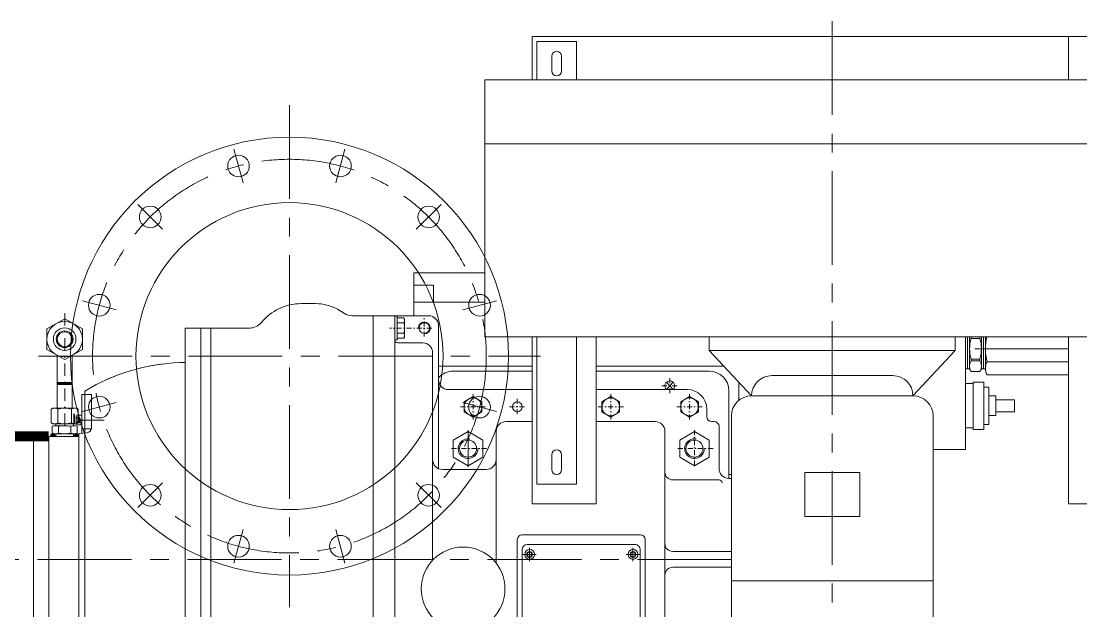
# Model space of a CAD drawing. Header units: inches. Extents: x 0 to 19814, y 0 to 15096.
# Drawn here: x 15945 to 17022, y 5422 to 6021 of the extents above; entities that cross this region are included whole.
import ezdxf

# ---------------------------------------------------------------- set-up
doc = ezdxf.new("R2010")
doc.units = ezdxf.units.IN
doc.header["$MEASUREMENT"] = 0
for name, pattern in [('ACAD_ISO02W100', [15, 12, -3]), ('ACAD_ISO04W100', [30, 24, -3, 0, -3]), ('CENTER', [50.8, 31.75, -6.35, 6.35, -6.35]), ('DASHDOT', [25.4, 12.7, -6.35, 0, -6.35]), ('虚线', [2, 1, -1])]:
    doc.linetypes.add(name, pattern=pattern)
for name, color, linetype, lineweight in [('CAXA1', 5, 'CENTER', 5), ('CAXA3', 7, 'Continuous', 5), ('EB0', 7, 'Continuous', 5), ('剖面线', 4, 'Continuous', 5), ('虚线层', 6, 'ACAD_ISO02W100', 5)]:
    doc.layers.add(name, color=color, linetype=linetype, lineweight=lineweight)
pattern_1 = [(180, (16179.3301, 5399.2785), (-3e-16, -0.9525), []), (240, (16179.3301, 5399.2785), (0.8248892, -0.47625), []), (300, (16179.3301, 5399.2785), (0.8248892, 0.47625), [])]

msp = doc.modelspace()

# ---------------------------------------------------------------- hatches: boundary and pattern name
at = {"lineweight": 5}
h = msp.add_hatch(color=7, dxfattribs=at)
h.paths.add_polyline_path([(15997.13, 5651.71), (15997.12, 5653.7), (15996.13, 5652.71)])
h.paths.add_polyline_path([(15982.13, 5651.71), (15983.13, 5652.71), (15982.14, 5653.7), (15982.12, 5653.7)])
h = msp.add_hatch(dxfattribs=at)
h.set_pattern_fill('NET3', scale=0.3, angle=-180, style=0)
h.set_pattern_definition(pattern_1)
h.paths.add_polyline_path([(15975.63, 5601.36), (15975.63, 5599.36), (15978.13, 5599.36), (15978.13, 5601.36)])
h.paths.add_polyline_path([(15979.38, 5601.71), (15978.13, 5601.36), (15978.13, 5599.36), (15979.38, 5599.01)])
h = msp.add_hatch(dxfattribs=at)
h.set_pattern_fill('NET3', scale=0.3, angle=-180, style=0)
h.set_pattern_definition(pattern_1)
h.paths.add_polyline_path([(16001.13, 5601.36), (15999.88, 5601.71), (15999.88, 5599.01), (16001.13, 5599.36)])
h = msp.add_hatch(dxfattribs=at)
h.set_pattern_fill('NET3', scale=0.3, angle=-180, style=0)
h.set_pattern_definition(pattern_1)
h.paths.add_polyline_path([(16001.13, 5601.36), (16001.13, 5599.36), (16003.63, 5599.36), (16003.63, 5601.36)])
at = {"layer": '剖面线', "lineweight": 5}
h = msp.add_hatch(dxfattribs=at)
h.set_pattern_fill('JIS_WOOD', scale=5, angle=-90, style=0)
h.set_pattern_definition([(225, (15963.073, 6215.154), (-2.5, 2.5), [])])
h.paths.add_polyline_path([(15999.63, 5611.71), (15998.88, 5612.14), (15998.88, 5620.71), (15999.63, 5620.71)])

# ---------------------------------------------------------------- linework, layer by layer
at = {"color": 7, "lineweight": 5}
for p, q in [((16344.46, 5721.5), (16344.46, 5765.27)), ((16364.47, 5752.76), (16344.47, 5752.76)), ((16364.46, 5752.76), (16364.46, 5735.27)), ((16416.46, 5735.26), (16344.46, 5735.26)), ((16359.46, 5721.5), (16302.96, 5721.5)), ((16324.96, 5721.5), (16324.96, 5226.52)), ((16324.96, 5721.01), (16324.96, 5721.01)), ((16324.96, 5721.01), (16327.46, 5721.01)), ((16327.46, 5721.01), (16327.46, 5721.01)), ((16327.46, 5721.01), (16327.46, 5697.01)), ((16327.46, 5715.01), (16327.46, 5719.4)), ((16327.46, 5719.4), (16327.46, 5719.4)), ((16327.46, 5719.4), (16334.2, 5719.4)), ((16334.2, 5719.4), (16327.46, 5719.4)), ((16334.2, 5719.4), (16334.96, 5716.81)), ((16334.24, 5719.33), (16334.2, 5719.4)), ((16334.2, 5719.4), (16334.96, 5716.81)), ((16334.29, 5719.25), (16334.24, 5719.33)), ((16334.34, 5719.17), (16334.29, 5719.25)), ((16334.38, 5719.09), (16334.34, 5719.17)), ((16334.43, 5719.01), (16334.38, 5719.09)), ((16334.47, 5718.93), (16334.43, 5719.01)), ((16334.51, 5718.84), (16334.47, 5718.93)), ((16334.54, 5718.76), (16334.51, 5718.84)), ((16334.58, 5718.68), (16334.54, 5718.76)), ((16334.62, 5718.59), (16334.58, 5718.68)), ((16334.65, 5718.51), (16334.62, 5718.59)), ((16334.68, 5718.42), (16334.65, 5718.51)), ((16334.71, 5718.33), (16334.68, 5718.42)), ((16334.74, 5718.25), (16334.71, 5718.33)), ((16334.77, 5718.16), (16334.74, 5718.25)), ((16334.79, 5718.07), (16334.77, 5718.16)), ((16334.81, 5717.98), (16334.79, 5718.07)), ((16334.84, 5717.89), (16334.81, 5717.98)), ((16334.86, 5717.81), (16334.84, 5717.89)), ((16334.87, 5717.72), (16334.86, 5717.81)), ((16334.89, 5717.63), (16334.87, 5717.72)), ((16334.91, 5717.54), (16334.89, 5717.63)), ((16334.92, 5717.44), (16334.91, 5717.54)), ((16334.93, 5717.35), (16334.92, 5717.44)), ((16334.94, 5717.26), (16334.93, 5717.35)), ((16334.95, 5717.17), (16334.94, 5717.26)), ((16334.95, 5717.08), (16334.95, 5717.17)), ((16334.96, 5716.99), (16334.95, 5717.08)), ((16334.96, 5716.9), (16334.96, 5716.99)), ((16334.96, 5716.81), (16334.96, 5716.9)), ((16334.96, 5716.81), (16334.96, 5709.01)), ((16334.96, 5701.22), (16334.96, 5716.81)), ((16324.96, 5715.76), (16324.96, 5715.76)), ((16327.46, 5715.76), (16327.46, 5715.76)), ((16327.46, 5715.01), (16327.46, 5715.01)), ((16334.2, 5714.21), (16327.46, 5714.21)), ((16334.96, 5709.01), (16334.96, 5709.01)), ((16334.96, 5709.01), (16334.96, 5701.22)), ((16369.46, 5566.15), (16369.46, 5711.5)), ((16324.96, 5702.26), (16324.96, 5702.26)), ((16327.46, 5697.01), (16324.96, 5697.01)), ((16327.21, 5697.01), (16327.21, 5697.01)), ((16327.21, 5697.01), (16327.46, 5697.01)), ((16334.2, 5703.82), (16327.46, 5703.82)), ((16327.46, 5698.62), (16327.46, 5703.01)), ((16327.46, 5703.01), (16327.46, 5703.01)), ((16327.46, 5702.26), (16327.46, 5702.26)), ((16334.2, 5698.62), (16327.46, 5698.62)), ((16327.46, 5698.62), (16327.46, 5698.62)), ((16334.2, 5698.62), (16327.46, 5698.62)), ((16327.46, 5697.01), (16327.46, 5697.01)), ((16334.96, 5701.22), (16334.2, 5698.62)), ((16334.96, 5701.22), (16334.2, 5698.62)), ((16334.2, 5698.62), (16334.24, 5698.7)), ((16334.24, 5698.7), (16334.29, 5698.77)), ((16334.29, 5698.77), (16334.34, 5698.85)), ((16334.34, 5698.85), (16334.38, 5698.93)), ((16334.38, 5698.93), (16334.43, 5699.01)), ((16334.43, 5699.01), (16334.47, 5699.1)), ((16334.47, 5699.1), (16334.51, 5699.18)), ((16334.51, 5699.18), (16334.54, 5699.26)), ((16334.54, 5699.26), (16334.58, 5699.35)), ((16334.58, 5699.35), (16334.62, 5699.43)), ((16334.62, 5699.43), (16334.65, 5699.52)), ((16334.65, 5699.52), (16334.68, 5699.6)), ((16334.68, 5699.6), (16334.71, 5699.69)), ((16334.71, 5699.69), (16334.74, 5699.78)), ((16334.74, 5699.78), (16334.77, 5699.86)), ((16334.77, 5699.86), (16334.79, 5699.95)), ((16334.79, 5699.95), (16334.81, 5700.04)), ((16334.81, 5700.04), (16334.84, 5700.13)), ((16334.84, 5700.13), (16334.86, 5700.22)), ((16334.86, 5700.22), (16334.87, 5700.31)), ((16334.87, 5700.31), (16334.89, 5700.4)), ((16334.89, 5700.4), (16334.91, 5700.49)), ((16334.91, 5700.49), (16334.92, 5700.58)), ((16334.92, 5700.58), (16334.93, 5700.67)), ((16334.93, 5700.67), (16334.94, 5700.76)), ((16334.94, 5700.76), (16334.95, 5700.85)), ((16334.95, 5700.94), (16334.96, 5701.03)), ((16334.95, 5700.85), (16334.95, 5700.94)), ((16334.96, 5701.13), (16334.96, 5701.22)), ((16334.96, 5701.03), (16334.96, 5701.13)), ((16529.75, 5646.51), (16529.75, 5700.27)), ((16904.97, 5700.27), (16904.97, 5585.56)), ((16904.97, 5667.58), (16904.97, 5700.27)), ((16906.97, 5700.27), (16906.97, 5688.08)), ((16908.97, 5700.27), (16908.97, 5688.08)), ((16910.38, 5698.59), (16919.52, 5698.59)), ((16910.42, 5700.27), (16910.42, 5698.59)), ((16919.52, 5700.27), (16919.52, 5698.59)), ((16920.97, 5700.27), (16920.97, 5688.08)), ((16922.97, 5700.27), (16922.97, 5688.08)), ((16924.97, 5668.16), (16924.97, 5700.27)), ((16924.97, 5667.58), (16924.97, 5700.27)), ((16327.96, 5694), (16353.46, 5694)), ((16363.46, 5473.07), (16363.46, 5684)), ((16906.97, 5667.58), (16906.97, 5688.08)), ((16908.97, 5667.58), (16908.97, 5688.08)), ((16920.97, 5667.58), (16920.97, 5688.08)), ((16922.97, 5667.58), (16922.97, 5688.08)), ((15982.13, 5627.71), (15982.13, 5681.25)), ((15997.13, 5627.71), (15997.13, 5681.25)), ((16910.38, 5677.56), (16919.52, 5677.56)), ((16910.38, 5675.69), (16919.52, 5675.69)), ((16910.42, 5675.69), (16910.42, 5677.56)), ((16919.52, 5675.69), (16919.52, 5677.56)), ((16926.75, 5674.8), (17009.46, 5674.8)), ((16464.46, 5670.27), (16369.46, 5670.27)), ((16464.46, 5665.27), (16384.46, 5665.27)), ((16659.39, 5670.27), (16529.75, 5670.27)), ((16644.46, 5665.27), (16529.75, 5665.27)), ((16906.97, 5667.58), (16904.97, 5667.58)), ((16908.97, 5667.58), (16906.97, 5667.58)), ((16908.97, 5667.58), (16910.42, 5665.06)), ((16910.43, 5665.06), (16919.52, 5665.06)), ((16920.97, 5667.58), (16919.52, 5665.06)), ((16920.97, 5667.58), (16924.97, 5667.58)), ((15982.12, 5653.7), (15997.12, 5653.73)), ((15983.13, 5652.71), (15982.12, 5653.72)), ((15982.13, 5651.71), (15982.12, 5653.72)), ((15983.13, 5652.71), (15982.13, 5651.71)), ((15982.13, 5651.71), (15997.13, 5651.74)), ((15983.13, 5652.71), (15996.13, 5652.71)), ((15996.13, 5652.71), (15983.13, 5652.71)), ((15996.13, 5652.71), (15997.12, 5653.7)), ((15996.13, 5652.71), (15997.13, 5651.71)), ((15997.13, 5651.71), (15997.12, 5653.7)), ((16674.48, 5654.1), (16674.48, 5635.55)), ((16904.97, 5652.56), (16912.47, 5652.56)), ((16912.47, 5654.06), (16912.47, 5606.06)), ((16912.47, 5654.06), (16923.47, 5654.06)), ((16923.47, 5654.06), (16923.47, 5606.06)), ((16926.75, 5661.52), (17009.46, 5661.52)), ((16006.96, 5602.27), (16006.96, 5641.51)), ((16006.96, 5641.51), (16016.96, 5641.51)), ((16016.96, 5606.51), (16016.96, 5641.51)), ((16379.16, 5646.51), (16464.46, 5646.51)), ((16379.46, 5646.51), (16464.46, 5646.51)), ((16529.46, 5646.51), (16621.97, 5646.51)), ((16529.46, 5646.51), (16614.47, 5646.51)), ((16664.46, 5645.27), (16664.46, 5556.19)), ((16923.47, 5649.06), (16928.47, 5649.06)), ((16928.47, 5649.06), (16928.47, 5611.06)), ((16928.47, 5640.06), (16935.47, 5640.06)), ((16935.47, 5640.06), (16935.47, 5620.06)), ((16935.47, 5636.06), (16954.47, 5636.06)), ((16954.47, 5636.06), (16954.47, 5624.06)), ((15977.63, 5627.71), (15975.77, 5626.63)), ((15975.77, 5612.78), (15975.77, 5626.63)), ((15977.63, 5627.71), (16001.63, 5627.71)), ((15982.7, 5612.78), (15982.7, 5626.63)), ((15996.56, 5612.78), (15996.56, 5626.63)), ((15998.88, 5611.7), (15998.88, 5621.71)), ((15998.88, 5621.71), (15999.63, 5620.96)), ((15998.88, 5612.14), (15998.88, 5621.71)), ((15998.88, 5611.7), (15998.88, 5621.71)), ((15998.88, 5621.71), (15999.63, 5620.96)), ((15999.63, 5620.96), (15999.63, 5612.46)), ((15999.63, 5620.96), (15999.63, 5612.46)), ((15999.63, 5611.71), (15999.63, 5620.71)), ((16001.26, 5619.42), (16001.26, 5611.59)), ((16001.63, 5627.71), (16003.49, 5626.63)), ((16002.24, 5620.4), (16006.96, 5620.4)), ((16003.49, 5612.78), (16003.49, 5626.63)), ((16006.96, 5610.62), (16006.96, 5620.4)), ((16016.96, 5606.51), (16016.96, 5624.01)), ((16641.97, 5626.51), (16641.97, 5619.01)), ((16935.47, 5620.06), (16928.47, 5620.06)), ((16935.47, 5624.06), (16954.47, 5624.06)), ((15977.63, 5611.71), (15975.77, 5612.78)), ((15978.52, 5609.71), (15976.93, 5609.28)), ((15976.93, 5602.13), (15976.93, 5609.28)), ((15977.63, 5611.71), (16000.02, 5611.71)), ((15989.63, 5609.71), (15978.52, 5609.71)), ((15980.63, 5611.46), (15980.38, 5611.71)), ((15980.63, 5610.21), (15980.63, 5611.46)), ((15983.28, 5602.13), (15983.28, 5609.28)), ((15995.98, 5602.13), (15995.98, 5609.28)), ((15998.63, 5611.46), (15999.63, 5612.46)), ((15998.63, 5610.21), (15998.63, 5611.46)), ((15999.15, 5611.98), (15998.88, 5612.14)), ((16001.63, 5611.71), (15998.88, 5611.71)), ((16000.74, 5609.71), (15999.13, 5609.71)), ((15999.63, 5611.71), (15999.63, 5611.71)), ((16000.74, 5609.71), (16002.33, 5609.28)), ((16004.26, 5618.39), (16001.26, 5618.39)), ((16004.26, 5616.95), (16001.26, 5616.95)), ((16004.26, 5614.06), (16001.26, 5614.06)), ((16004.26, 5612.62), (16001.26, 5612.62)), ((16001.63, 5611.71), (16003.49, 5612.78)), ((16002.24, 5610.62), (16006.96, 5610.62)), ((16002.33, 5602.13), (16002.33, 5609.28)), ((16004.26, 5618.39), (16005.93, 5615.51)), ((16004.26, 5612.62), (16005.93, 5615.51)), ((16438.03, 5614.02), (16464.46, 5614.02)), ((16529.46, 5614.02), (16589.47, 5614.02)), ((16649.47, 5614.01), (16646.97, 5614.01)), ((16654.47, 5609.01), (16654.47, 5566.2)), ((16923.47, 5611.06), (16928.47, 5611.06)), ((15947.96, 5599.01), (16003.96, 5599.01)), ((15975.63, 5599.36), (15975.63, 5601.36)), ((15975.63, 5601.36), (15978.13, 5601.36)), ((15975.63, 5599.36), (15978.13, 5599.36)), ((15978.52, 5601.71), (15976.93, 5602.13)), ((15978.13, 5601.36), (15979.38, 5601.71)), ((15978.13, 5599.36), (15978.13, 5601.36)), ((15978.13, 5599.36), (15979.38, 5599.01)), ((15989.63, 5601.71), (15978.52, 5601.71)), ((15979.38, 5601.71), (15989.63, 5601.71)), ((15979.38, 5599.01), (15979.38, 5601.71)), ((15989.63, 5599.01), (15979.38, 5599.01)), ((15980.63, 5599.96), (15979.63, 5598.96)), ((15980.38, 5599.71), (15980.38, 5599.01)), ((15980.63, 5601.21), (15980.63, 5599.96)), ((15989.63, 5601.71), (15999.88, 5601.71)), ((15998.63, 5601.21), (15998.63, 5599.96)), ((15998.63, 5599.96), (15999.63, 5598.96)), ((16000.74, 5601.71), (15999.13, 5601.71)), ((15999.88, 5599.01), (15999.58, 5599.01)), ((15999.88, 5599.01), (15999.88, 5601.71)), ((16001.13, 5601.36), (15999.88, 5601.71)), ((16001.13, 5599.36), (15999.88, 5599.01)), ((16000.74, 5601.71), (16002.33, 5602.13)), ((16001.13, 5599.36), (16001.13, 5601.36)), ((16003.63, 5601.36), (16001.13, 5601.36)), ((16003.63, 5599.36), (16001.13, 5599.36)), ((16003.63, 5599.36), (16003.63, 5601.36)), ((16003.96, 5602.01), (16012.4, 5602.74)), ((16006.96, 5606.51), (16016.96, 5606.51)), ((16399.47, 5605.37), (16399.47, 5567.66)), ((16428.03, 5575.32), (16428.03, 5604.02)), ((16599.47, 4971.18), (16599.47, 5604.02)), ((16654.47, 5602.01), (16654.47, 5575.61)), ((16912.47, 5607.56), (16904.97, 5607.56)), ((16912.47, 5606.06), (16923.47, 5606.06)), ((16904.97, 5585.56), (16871.96, 5585.56)), ((16428.03, 5575.32), (16428.03, 5470.07)), ((16373.46, 5565.32), (16418.03, 5565.32)), ((16666.96, 5556.06), (16663.94, 5556.21)), ((16666.96, 5560.27), (16664.46, 5560.27)), ((16607.47, 5554.7), (16654.47, 5554.7)), ((16449.47, 5388.89), (16449.47, 5494.02)), ((16454.47, 5499.02), (16574.47, 5499.02)), ((16579.47, 5388.89), (16579.47, 5494.02)), ((16454.46, 5484.02), (16454.46, 5399.02)), ((16459.46, 5489.02), (16569.46, 5489.02)), ((16461.96, 5481.86), (16459.46, 5480.41)), ((16459.46, 5480.41), (16459.46, 5477.63)), ((16461.96, 5472.21), (16461.96, 5485.83)), ((16461.96, 5481.86), (16464.46, 5480.41)), ((16464.46, 5480.41), (16464.46, 5477.63)), ((16566.96, 5481.86), (16564.46, 5480.41)), ((16564.46, 5480.41), (16564.46, 5477.63)), ((16566.96, 5472.21), (16566.96, 5485.83)), ((16566.96, 5481.86), (16569.46, 5480.41)), ((16569.46, 5480.41), (16569.46, 5477.63)), ((16574.46, 5484.02), (16574.46, 5399.02)), ((16607.47, 5482.01), (16666.96, 5482.01)), ((16468.78, 5479.02), (16455.15, 5479.02)), ((16461.96, 5476.19), (16459.46, 5477.63)), ((16461.96, 5476.19), (16464.46, 5477.63)), ((16573.78, 5479.02), (16560.15, 5479.02)), ((16566.96, 5476.19), (16564.46, 5477.63)), ((16566.96, 5476.19), (16569.46, 5477.63)), ((16579.17, 5474.01), (16579.17, 5474.01)), ((16607.47, 5466.01), (16666.96, 5466.01))]:
    msp.add_line(p, q, dxfattribs=at)
at = {"color": 7, "linetype": 'DASHDOT', "lineweight": 5}
msp.add_line((15989.63, 5724.17), (15989.63, 5605.44), dxfattribs=at)
at = {"color": 7, "linetype": '虚线', "lineweight": 5}
for p, q in [((16327.21, 5721.01), (16324.96, 5721.01)), ((16327.46, 5721.01), (16327.21, 5721.01)), ((16327.21, 5721.01), (16327.21, 5721.01)), ((16327.46, 5715.76), (16327.46, 5721.01)), ((16327.46, 5698.62), (16327.46, 5719.4)), ((16324.96, 5697.01), (16327.21, 5697.01))]:
    msp.add_line(p, q, dxfattribs=at)
at = {"color": 7, "linetype": 'DASHDOT', "lineweight": 5, "ltscale": 0.4}
for p, q in [((16354.96, 5700.5), (16354.96, 5721.5)), ((16362.58, 5709.01), (16319.62, 5709.01)), ((16604.46, 5658.27), (16604.46, 5642.27)), ((16404.47, 5641.84), (16404.47, 5616.18)), ((16544.47, 5641.84), (16544.47, 5616.18)), ((16596.46, 5650.27), (16612.46, 5650.27)), ((16624.47, 5641.84), (16624.47, 5616.18)), ((16449.47, 5637.01), (16449.47, 5621.01)), ((16391.64, 5629.01), (16417.3, 5629.01)), ((16441.47, 5629.01), (16457.47, 5629.01)), ((16531.64, 5629.01), (16557.3, 5629.01)), ((16611.64, 5629.01), (16637.3, 5629.01)), ((16629.47, 5605.37), (16629.47, 5567.66)), ((16418.33, 5586.51), (16380.62, 5586.51)), ((16648.33, 5586.51), (16610.62, 5586.51))]:
    msp.add_line(p, q, dxfattribs=at)
at = {"color": 7, "linetype": 'ACAD_ISO04W100', "lineweight": 5}
msp.add_line((16029.77, 5615.51), (15999.76, 5615.51), dxfattribs=at)
at = {"color": 7, "lineweight": 5}
for points in [[(16007.63, 5708.1), (15989.63, 5718.49), (15971.63, 5708.1), (15971.63, 5687.31), (15989.63, 5676.92), (16007.63, 5687.31)], [(16413.47, 5634.21), (16404.47, 5639.41), (16395.47, 5634.21), (16395.47, 5623.82), (16404.47, 5618.62), (16413.47, 5623.82)], [(16553.47, 5634.21), (16544.47, 5639.41), (16535.47, 5634.21), (16535.47, 5623.82), (16544.47, 5618.62), (16553.47, 5623.82)], [(16633.47, 5634.21), (16624.47, 5639.41), (16615.47, 5634.21), (16615.47, 5623.82), (16624.47, 5618.62), (16633.47, 5623.82)], [(16414.47, 5595.17), (16399.47, 5603.83), (16384.47, 5595.17), (16384.47, 5577.85), (16399.47, 5569.19), (16414.47, 5577.85)], [(16644.47, 5595.17), (16629.47, 5603.83), (16614.47, 5595.17), (16614.47, 5577.85), (16629.47, 5569.19), (16644.47, 5577.85)]]:
    msp.add_lwpolyline(points, close=True, dxfattribs=at)
at = {"color": 7, "lineweight": 5, "const_width": 10}
msp.add_lwpolyline([(15973.41, 5599.01), (15883.41, 5599.01)], dxfattribs=at)
at = {"color": 7, "lineweight": 5}
for centre, radius in [((16218, 5680.51), 222.5), ((16166.23, 5873.69), 11), ((16269.76, 5873.69), 11), ((16218, 5680.51), 156), ((16076.57, 5821.93), 11), ((16359.42, 5821.93), 11), ((16024.81, 5732.27), 11), ((16411.18, 5732.27), 11), ((15989.63, 5697.71), 18), ((15989.63, 5697.71), 11.5), ((15989.63, 5697.71), 8.5), ((16354.96, 5709.01), 5.4), ((15989.63, 5697.71), 7.5), ((16024.81, 5628.74), 11), ((16404.47, 5629.01), 9), ((16411.18, 5628.74), 11), ((16449.47, 5629.01), 5), ((16544.47, 5629.01), 9), ((16624.47, 5629.01), 9), ((16399.47, 5586.51), 8.65), ((16629.47, 5586.51), 8.65), ((16076.57, 5539.09), 11), ((16359.42, 5539.09), 11), ((16166.23, 5487.32), 11), ((16269.76, 5487.32), 11), ((16394.46, 5444), 42.5), ((16461.96, 5479.02), 5), ((16461.96, 5479.02), 2.86), ((16461.96, 5479.02), 2.5), ((16566.96, 5479.02), 5), ((16566.96, 5479.02), 2.86), ((16566.96, 5479.02), 2.5)]:
    msp.add_circle(centre, radius, dxfattribs=at)
for centre, radius, start, end in [((16330.17, 5716.81), 4.79, 327.13277, 32.86723), ((16359.46, 5711.5), 10, 360, 90), ((16316.96, 5709.01), 18, 343.22135, 16.77865), ((16354.96, 5709.01), 6, 270, 180), ((16327.96, 5697), 3, 180, 270), ((16330.17, 5701.22), 4.79, 327.13277, 32.86723), ((16947.76, 5688.08), 38.79, 164.27694, 180), ((16882.18, 5688.08), 38.79, 0, 15.72306), ((16975.42, 5688.08), 50.45, 166.01688, 195.26148), ((16353.46, 5684), 10, 0, 90), ((16947.76, 5688.08), 38.79, 180, 195.72306), ((16882.18, 5688.08), 38.79, 344.27694, 0), ((16919.43, 5670.38), 10.47, 149.46187, 210.53813), ((16910.5, 5670.38), 10.47, 329.46187, 30.53813), ((16938.25, 5668.16), 13.28, 150, 210), ((16384.46, 5645.27), 20, 90, 138.60456), ((16644.46, 5645.27), 20, 360, 90), ((16379.46, 5656.51), 10, 180, 270), ((16604.46, 5650.27), 5, 311.22764, 228.77236), ((16621.97, 5626.51), 20, 0, 90), ((15979.24, 5621.57), 6.13, 55.61575, 124.38425), ((15989.63, 5604.78), 22.93, 90, 107.58795), ((15989.63, 5604.78), 22.93, 72.41205, 90), ((16000.02, 5621.57), 6.13, 55.61575, 124.38425), ((16002.24, 5619.42), 0.978, 90, 180), ((15979.24, 5617.84), 6.13, 235.61575, 304.38425), ((15980.1, 5597.64), 12.06, 74.73852, 105.26148), ((15980.13, 5610.21), 0.5, 269.88015, 0), ((15989.63, 5634.63), 22.93, 252.41205, 270), ((15988.95, 5572.17), 37.54, 88.96905, 98.69568), ((15989.63, 5634.63), 22.93, 270, 287.58795), ((15990.31, 5572.17), 37.54, 81.30432, 91.03095), ((15999.16, 5597.64), 12.06, 74.73852, 105.26148), ((16000.02, 5617.84), 6.13, 235.61575, 304.38425), ((15999.13, 5610.21), 0.5, 180, 270), ((16002.24, 5611.59), 0.978, 180, 270), ((16002.82, 5617.67), 1.61, 333.43495, 26.56505), ((15998.78, 5615.51), 5.67, 345.25287, 14.74713), ((16002.82, 5613.34), 1.61, 333.43495, 26.56505), ((16438.03, 5604.02), 10, 90, 180), ((16589.47, 5604.02), 10, 0, 90), ((16646.97, 5619.01), 5, 180, 270), ((16649.47, 5609.01), 5, 360, 90), ((15980.1, 5613.77), 12.06, 254.73852, 285.26148), ((15980.13, 5601.21), 0.5, 360, 90.11985), ((15988.95, 5639.24), 37.54, 261.30432, 271.03095), ((15990.31, 5639.24), 37.54, 268.96905, 278.69568), ((15999.16, 5613.77), 12.06, 254.73852, 285.26148), ((15999.13, 5601.21), 0.5, 90, 180), ((16011.96, 5607.73), 5, 275, 360), ((16399.47, 5586.51), 10, 80, 0), ((16629.47, 5586.51), 10, 80, 0), ((16373.46, 5575.32), 10, 180, 270), ((16418.03, 5575.32), 10, 270, 0), ((16664.47, 5566.2), 10, 180, 267), ((16607.47, 5562.7), 8, 180, 270), ((16654.47, 5551.7), 3, 0, 90), ((16454.47, 5494.02), 5, 90, 180), ((16574.47, 5494.02), 5, 0, 90), ((16459.46, 5484.02), 5, 90, 180), ((16569.46, 5484.02), 5, 0, 90), ((16607.47, 5490.01), 8, 180, 270), ((16607.47, 5458.01), 8, 90, 180)]:
    msp.add_arc(centre, radius, start, end, dxfattribs=at)
at = {"layer": 'CAXA1', "linetype": 'CENTER', "lineweight": 5, "ltscale": 3}
for p, q in [((16769.46, 6020.86), (16769.46, 5373.62)), ((16218, 5935.51), (16218, 5425.5)), ((16170.82, 5856.56), (16161.64, 5890.82)), ((16265.17, 5856.56), (16274.35, 5890.82)), ((16089.11, 5809.39), (16064.03, 5834.47)), ((16346.88, 5809.39), (16371.96, 5834.47)), ((16041.94, 5727.68), (16007.68, 5736.86)), ((16394.05, 5727.68), (16428.31, 5736.86)), ((17009.46, 5688.06), (16904.97, 5688.06)), ((15962.99, 5680.51), (16473, 5680.51)), ((16041.94, 5633.33), (16007.68, 5624.15)), ((16394.05, 5633.33), (16428.31, 5624.15)), ((16089.11, 5551.63), (16064.03, 5526.55)), ((16346.88, 5551.63), (16371.96, 5526.55)), ((16170.82, 5504.45), (16161.64, 5470.19)), ((16265.17, 5504.45), (16274.35, 5470.19)), ((16666.96, 5474.01), (14263.44, 5474.01))]:
    msp.add_line(p, q, dxfattribs=at)
msp.add_circle((16218, 5680.51), 200, dxfattribs=at)
at = {"layer": 'CAXA3', "color": 7, "linetype": 'Continuous', "lineweight": 5}
for p, q in [((16464.46, 5961.13), (16464.46, 6005.27)), ((17074.46, 6005.27), (16464.46, 6005.27)), ((16509.46, 6000.27), (16469.46, 6000.27)), ((16469.46, 6000.27), (16469.46, 5961.13)), ((16509.46, 6000.27), (16509.46, 5961.13)), ((17009.46, 5961.13), (17009.46, 6005.27)), ((16484.46, 5970.27), (16484.46, 5985.27)), ((16494.46, 5970.27), (16494.46, 5985.27)), ((16416.46, 5700.27), (16416.46, 5961.13)), ((16416.46, 5961.13), (17122.46, 5961.13)), ((16416.46, 5896.12), (17122.46, 5896.12)), ((16416.46, 5700.27), (17122.46, 5700.27)), ((16464.46, 5530.27), (16464.46, 5700.27)), ((16469.46, 5550.27), (16469.46, 5700.27)), ((16509.46, 5550.27), (16509.46, 5700.27)), ((16529.46, 5530.27), (16529.46, 5700.27)), ((16644.46, 5700.27), (16644.46, 5686.27)), ((16894.46, 5700.27), (16894.46, 5686.27)), ((17009.46, 5530.27), (17009.46, 5700.27)), ((16644.46, 5686.27), (16894.46, 5686.27)), ((16644.46, 5686.27), (16687.46, 5640.18)), ((16894.46, 5686.27), (16851.46, 5640.18)), ((16707.96, 5660.68), (16830.96, 5660.68)), ((16687.46, 5640.18), (16851.46, 5640.18)), ((16666.96, 5619.68), (16666.96, 5408.77)), ((16871.96, 5619.68), (16871.96, 5408.77)), ((16484.46, 5565.26), (16484.46, 5580.26)), ((16494.46, 5565.26), (16494.46, 5580.26)), ((16741.46, 5562.25), (16797.46, 5562.25)), ((16741.46, 5562.25), (16741.46, 5517.45)), ((16797.46, 5562.25), (16797.46, 5517.45)), ((16469.46, 5550.27), (16509.46, 5550.27)), ((16464.46, 5530.27), (16529.46, 5530.27)), ((17074.46, 5530.27), (17009.46, 5530.27)), ((16741.46, 5517.45), (16797.46, 5517.45)), ((16666.96, 5452.27), (16871.96, 5452.27))]:
    msp.add_line(p, q, dxfattribs=at)
for centre, radius, start, end in [((16489.46, 5985.27), 5, 0.00005, 180.00005), ((16489.46, 5970.27), 5, 179.99992, 359.99992), ((16707.96, 5640.18), 20.5, 90, 180), ((16830.96, 5640.18), 20.5, 0, 90), ((16687.46, 5619.68), 20.5, 90, 180), ((16851.46, 5619.68), 20.5, 0, 90), ((16489.46, 5580.26), 5, 0.00005, 180.00005), ((16489.46, 5565.26), 5, 179.99992, 359.99992)]:
    msp.add_arc(centre, radius, start, end, dxfattribs=at)
at = {"layer": 'EB0', "color": 7, "lineweight": 5}
for p, q in [((16416.46, 5765.27), (16344.46, 5765.27)), ((16229.91, 5733.86), (16244.43, 5733.86)), ((16266.77, 5728.34), (16273.89, 5723.83)), ((16281.91, 5721.51), (16302.96, 5721.51)), ((16302.96, 5226.5), (16302.96, 5721.5)), ((16111.96, 5239.01), (16111.96, 5709.01)), ((16111.96, 5709.01), (16127.96, 5709.01)), ((16118.96, 5709.01), (16127.96, 5709.01)), ((16127.96, 5709.01), (16177.62, 5709.01)), ((16127.96, 5700), (16127.96, 5709.01)), ((16127.96, 5239.01), (16127.96, 5709.01)), ((16137.96, 5239.01), (16137.96, 5709.01)), ((16607.77, 5646.51), (16601.16, 5654.02)), ((16601.16, 5646.51), (16607.77, 5654.02)), ((16010.27, 5645.05), (16010.24, 5302.99)), ((15957.96, 5349.01), (15957.96, 5599.01)), ((15973.41, 5599.01), (15973.41, 5349.01)), ((16003.96, 5602.01), (16003.96, 5346.01))]:
    msp.add_line(p, q, dxfattribs=at)
for centre, radius, start, end in [((16230.11, 5681.01), 52.85, 90, 140.67584), ((16244.43, 5685.86), 48, 62.26386, 90), ((16244.43, 5685.86), 48, 53.51153, 53.52449), ((16281.91, 5736.51), 15, 237.67622, 270), ((16177.62, 5724.01), 15, 270.00001, 320.67582), ((16113.96, 5474.03), 200, 90.57173, 103.88588), ((16113.96, 5474.03), 200, 90.57173, 103.88588), ((16113.96, 5474.03), 200, 103.71976, 118.35862), ((16113.96, 5474.03), 200, 96.60298, 103.88588), ((16113.96, 5474.03), 200, 110.48663, 121.22898)]:
    msp.add_arc(centre, radius, start, end, dxfattribs=at)
at = {"layer": '虚线层', "color": 7, "linetype": '虚线', "lineweight": 5}
msp.add_line((16639.46, 5586.01), (16639.47, 5586.01), dxfattribs=at)

doc.saveas('drawing.dxf')
